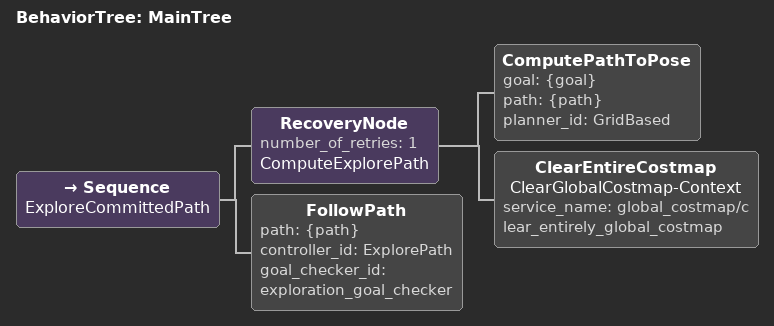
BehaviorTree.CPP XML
<!-- Compute once and execute. Terminal failures are handled by frontier selection;
     near-obstacle cancellation/confirmation belongs exclusively to supervisor. -->
<root main_tree_to_execute="MainTree">
  <BehaviorTree ID="MainTree">
    <Sequence name="ExploreCommittedPath">
      <RecoveryNode number_of_retries="1" name="ComputeExplorePath">
        <ComputePathToPose goal="{goal}" path="{path}" planner_id="GridBased"/>
        <ClearEntireCostmap name="ClearGlobalCostmap-Context" service_name="global_costmap/clear_entirely_global_costmap"/>
      </RecoveryNode>
      <FollowPath path="{path}" controller_id="ExplorePath" goal_checker_id="exploration_goal_checker"/>
    </Sequence>
  </BehaviorTree>
</root>
